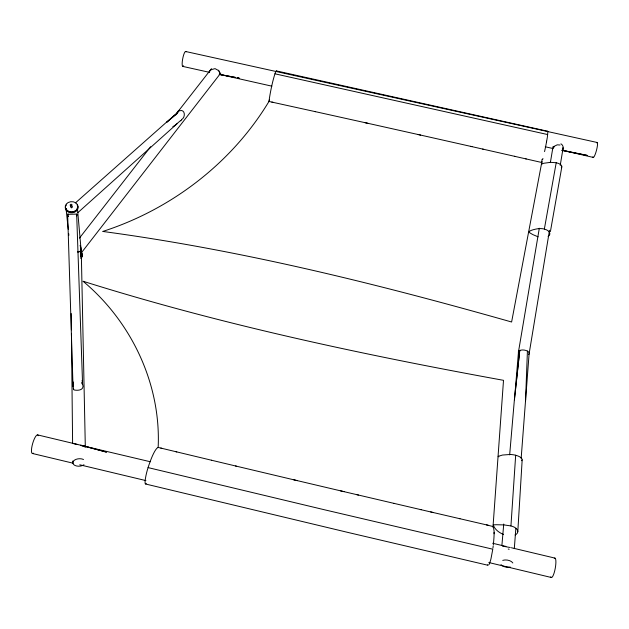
<?xml version="1.0" encoding="UTF-8"?>
<svg xmlns="http://www.w3.org/2000/svg" width="629" height="629" viewBox="0 0 629 629"><rect width="100%" height="100%" fill="white"/><g stroke="black" fill="none" stroke-linecap="round" stroke-linejoin="round"><path stroke-width="0.94" d="M220.779 73.09L81.172 253.07A5.378 2.618 21.3 0 0 81.062 251.576L80.889 251.191A11.471 9.584 66 0 0 81.07 249.705L80.198 245.42L80.992 247.928M494.103 533.762L494.111 532.338M81.07 249.446L81.007 248.078M146.274 483.512A12.218 1.808 -75.3 0 1 145.205 480.139A12.218 1.808 -75.3 0 1 148.074 467.599A34.579 5.865 -75.9 0 1 158.162 447.439C161.095 384.012 131.43 321.616 83.036 281.242L90.23 283.49C225.481 325.563 364.285 354.929 503.507 380.325L492.971 527.369M527.424 351.045L525.537 400.72L525.608 399.234M541.86 161.944L511.613 322.001C379.688 284.56 246.198 251.293 110.209 232.463L102.771 231.441C171.041 209.449 231.669 163.218 268.85 101.646M81.062 249.556L81.062 249.705A11.55 9.647 66.1 0 1 80.874 251.27A10.088 0.888 -2.5 0 1 79.16 251.679A4.985 0.44 -2.4 0 1 77.713 251.859M73.05 385.105L73.286 382M541.884 161.456L541.994 159.404M522.18 459.807L517.793 531.702M498.821 456.796L498.113 456.402L502.461 455.05L510.261 454.468A14.239 5.96 9.1 0 1 514.616 454.995L515.678 455.207L510.937 525.946A8.853 5.056 8 0 1 517.47 530.161A8.853 5.056 8 0 1 515.088 534.972M514.31 548.63L515.851 528.352M521.158 458.392L529.091 353.923L549.502 230.324M501.895 545.555L503.735 524.028M509.663 454.877L514.506 398.338L519.751 350.518L514.451 399.816L518.508 351.674L539.312 228.241M493.207 545.862L492.924 548.134M547.387 136.768L547.867 131.595M547.702 134.559L274.952 73.813A27.236 3.727 -79.2 0 0 268.968 101.458L273.316 102.409M547.285 137.452L547.277 137.499A27.503 2.854 -77.1 0 1 547.018 139.095L546.695 140.975M560.219 165.403L563.104 147.957M550.359 162.612L553.048 146.565M561.815 166.929L550.406 231.574M541.891 164.248A15.182 4.466 9.1 0 1 541.577 163.917A29.162 18.288 4.7 0 1 544.109 163.225L550.587 162.337L556.201 162.746L544.36 229.019L543.432 228.846A12.525 7.344 6.1 0 0 539.58 228.586C537.858 228.484 524.877 230.945 530.499 233.225A33.172 19.829 5.5 0 0 533.219 234.774L538.11 236.819M546.656 141.187L546.546 141.832M546.507 142.044L546.42 142.484A27.503 2.854 -77.1 0 1 544.549 151.597M542.913 158.429L542.63 159.554M542.049 161.763L541.844 162.518L525.679 158.83M71.588 207.916L71.769 207.484M489.095 564.52L490.416 560.879A12.399 1.628 -79.6 0 0 490.966 558.811L492.79 549.196L324.706 509.828L148.074 467.599M81.055 253.275L81.29 255.885M79.435 238.108L150.622 146.714M176.372 113.684L211.486 68.663M181.459 119.644C185.862 117.481 185.201 108.691 179.454 110.822M180.554 120.595L174.972 125.344A27.865 23.65 5.8 0 1 174.186 125.847L172.841 126.665M210.345 70.196L210.212 70.33A3.695 1.808 -10.7 0 0 209.756 71.816M176.938 123.858L77.815 212.688L80.85 247.15M178.809 111.27L166.449 122.466L176.151 114.234L165.608 122.985L75.37 202.955M553.992 146.423L557.208 144.835L560.022 145M80.834 255.673L81.503 255.162A10.363 8.657 -64.6 0 0 81.377 252.646L81.361 252.473M235.372 77.414L219.663 74.474L235.38 77.398M67.838 214.41L68.294 214.277M210.998 69.701L215.055 68.64L218.208 70.369M219.647 74.481L219.183 74.497M503.066 546.231L510.268 547.521M562.011 150.276L562.082 150.26A4.309 2.131 44 0 0 563.01 148.979M73.939 443.728L80.142 445.065M69.221 214.269L76.424 214.119M562.027 150.457L587.077 155.387M587.109 155.347L562.184 150.229L593.155 157.399M510.937 525.946L504.081 524.916L496.281 524.728A35.767 12.879 9.8 0 0 493.254 524.9A18.642 13.162 6.5 0 0 503.522 534.438M80.575 445.159L82.596 445.623M276.461 70.92L547.717 131.249A9.726 1.022 -77 0 0 547.482 131.343M271.87 102.095L315.467 111.687M185.579 51.492L597.22 142.5M271.862 86.165L219.725 74.434M545.272 146.793L552.867 148.483M182.882 66.43L209.575 72.359M314.72 111.514L367.965 123.323M365.024 122.663L420.644 135.093M471.954 146.643L417.703 134.433M514.498 156.291L526.214 158.956M482.679 149.073L514.915 156.385M470.602 146.337L483.324 149.215M486.508 524.885L493.27 526.599M420.314 509.521L433.53 512.596M430.692 511.935L459.988 518.744M459.484 518.626L488.332 525.309M356.651 494.622L394.587 503.514M393.935 503.357L421.115 509.702M84.207 446.268L83.665 445.992L150.339 461.749M293.712 479.785L344.039 491.658M340.423 490.809L358.459 495.047M235.537 465.971L297.265 480.627M492.672 543.275L505.92 546.428M511.416 547.757L554.975 558.112M211.438 460.216L236.441 466.183M175.908 451.701L211.47 460.224M37.575 434.891L77.705 444.483M32.425 453.485L73.129 463.211M79.757 464.792L145.904 480.603M488.796 562.538L551.319 577.485M160.82 448.076L176.773 451.913M158.162 447.439L161.708 448.296M145.676 484.023L348.537 532.574L488.135 565.306A12.399 1.628 -79.6 0 1 487.915 564.763L487.868 564.551M83.633 445.977L106.537 452.149L80.819 445.206M80.646 250.853L81.259 251.938M80.709 250.924L81.125 251.498M218.813 71.187L219.285 72.013M493.364 526.764L494.079 531.049A35.09 4.505 -79.7 0 1 493.875 538.786L493.545 542.693A35.09 4.505 -79.7 0 1 493.325 544.785M219.615 72.783L219.883 73.805M562.751 147.972L562.947 148.939M77.414 209.056L77.839 212.586M80.826 256.105L80.937 256.569A10.386 4.23 59.9 0 1 80.834 256.616M82.116 380.427L82.462 382.77M81.495 256.781L81.581 257.56M82.132 255.201L82.21 255.987M81.888 256.011L81.974 256.797M66.092 208.867L68.231 229.263M68.679 233.556L68.86 235.309M82.603 384.107C84.766 390.098 78.248 390.853 74.128 389.98A4.757 2.477 -53.5 0 1 73.679 389.084M82.58 383.918L76.667 214.387M67.665 214.976L73.027 386.599M81.298 252.339L85.324 447.376M71.219 313.517L71.391 329.855M71.431 333.692L72.61 443.414M72.799 461.002L72.815 462.96M554.298 558.332A9.86 2.146 -79.8 0 1 555.203 568.561A9.86 2.146 -79.8 0 1 550.8 576.809M33.258 453.147A9.655 2.414 -74 0 1 32.677 443.461A9.655 2.414 -74 0 1 38.283 435.716M73.522 443.657A6.927 2.893 45.3 0 1 73.829 443.587M81.951 445.969A6.235 1.958 3.9 0 1 82.871 446.213M84.451 446.598A6.376 3.404 -15.2 0 1 84.829 446.928M502.823 546.239A6.101 3.279 44.9 0 1 503.019 546.169M508.224 549.038A6.817 0.558 14 0 1 509.144 549.274M596.559 142.862A7.737 1.337 -75.3 0 1 596.504 150.252A7.737 1.337 -75.3 0 1 592.895 156.833M183.605 65.778A7.603 1.525 -79.2 0 1 182.591 59.385A7.603 1.525 -79.2 0 1 185.995 51.837M219.859 73.947A4.828 1.195 56.2 0 1 219.851 74.151M210.503 70.244A5.519 2.941 -7.6 0 1 211.163 69.78M218.522 70.22A4.961 3.216 39.6 0 1 219.151 71.14M219.56 72.154A5.032 1.738 50.2 0 1 219.867 72.956M552.954 148.751A4.812 1.462 -26.1 0 1 553.127 148.098M553.74 147.359A4.812 1.462 -26.1 0 1 554.102 147.044M553.583 146.934A4.788 1.525 -24.8 0 1 554.18 146.423M560.926 143.829A5.433 4.851 -10.9 0 1 563.167 147.98M510.205 567.012A6.502 3.577 8.3 0 1 500.999 564.638M502.752 560.376A6.502 3.577 8.3 0 1 512.824 562.971M518.571 353.081A5.535 2.76 7.9 0 1 524.209 350.054A5.535 2.76 7.9 0 1 528.737 354.52M77.06 204.795A6.384 5.118 -3.2 0 1 75.857 211.47A6.384 5.118 -3.2 0 1 67.492 211.611A6.384 5.118 -3.2 0 1 66.352 204.983M71.95 206.092A0.912 0.731 -3.2 0 1 72.083 207.271A0.912 0.731 -3.2 0 1 70.637 207.027A0.912 0.731 -3.2 0 1 71.415 205.998M83.979 464.768A6.424 3.743 -3.8 0 1 74.922 465.429A6.424 3.743 -3.8 0 1 74.466 460.161A6.424 3.743 -3.8 0 1 83.523 459.5M80.567 254.659A6.825 6.628 9.1 0 0 81.023 253.267A6.848 2.838 22 0 0 81.22 251.624A6.809 2.823 22 0 1 81.023 253.259A6.864 6.667 9.2 0 1 80.598 254.58M80.819 251.286A10.025 0.881 -2.5 0 1 79.16 251.679M78.963 251.679A5.205 0.448 -2.7 0 1 77.532 251.852M73.365 384.862A20.576 8.869 -66.5 0 0 73.357 388.124A8.657 4.088 -62.3 0 0 73.444 388.785M73.444 389.265A6.282 3.2 -56.6 0 1 73.318 388.926M81.754 382.471A44.745 25.396 54.4 0 1 81.912 383.792M176.112 114.722A17.337 4.175 -47.3 0 1 177.598 112.858M181.671 119.903A38.298 33.266 83.1 0 1 180.751 120.847M177.85 111.459A3.963 2.783 -51.3 0 1 179.367 110.264M177.897 112.08A5.236 2.241 -45.5 0 1 178.188 111.789M177.15 112.835A7.855 2.713 -45.9 0 1 177.559 112.363M68.372 216.25A3.263 0.999 55.7 0 1 67.877 214.458M67.743 214.104A5.268 1.14 18.2 0 1 67.908 213.891M68.419 214.182A5.166 0.409 6.2 0 1 68.71 214.182M76.439 214.096A3.326 1.297 -48.1 0 1 76.683 215.857M68.136 216.47A5.409 2.941 40.4 0 1 67.995 216.195M77.383 207.798A5.7 4.584 -2.5 0 1 71.973 212.24A5.7 4.584 -2.5 0 1 66.053 208.419M80.19 251.545A5.339 4.403 -3.7 0 1 80.937 256.569M80.095 251.466A5.968 4.914 -4.6 0 1 80.787 258.519M80.253 250.845A5.975 4.914 -4.5 0 1 80.882 257.552M269.511 99.987A72.83 3.758 -74.9 0 1 268.968 101.458M274.952 73.813A9.616 1.14 -78.3 0 1 276.634 71.289M556.201 162.746A7.178 3.224 7.5 0 1 561.32 167.707M544.329 229.098A7.493 4.411 6 0 1 548.087 236.504M515.638 455.27A8.523 3.577 9.1 0 1 521.661 460.695M239.067 78.09L237.219 77.752L239.067 78.09M68.64 211.383A6.392 5.126 -3.2 0 0 77.972 206.43A6.392 5.126 -3.2 0 0 68.168 202.522A6.392 5.126 -3.2 0 0 68.64 211.383M70.668 205.675A0.912 0.715 -9.6 0 0 71.989 204.92A0.912 0.715 -9.6 0 0 70.59 204.433A0.912 0.715 -9.6 0 0 70.668 205.675"/></g></svg>
